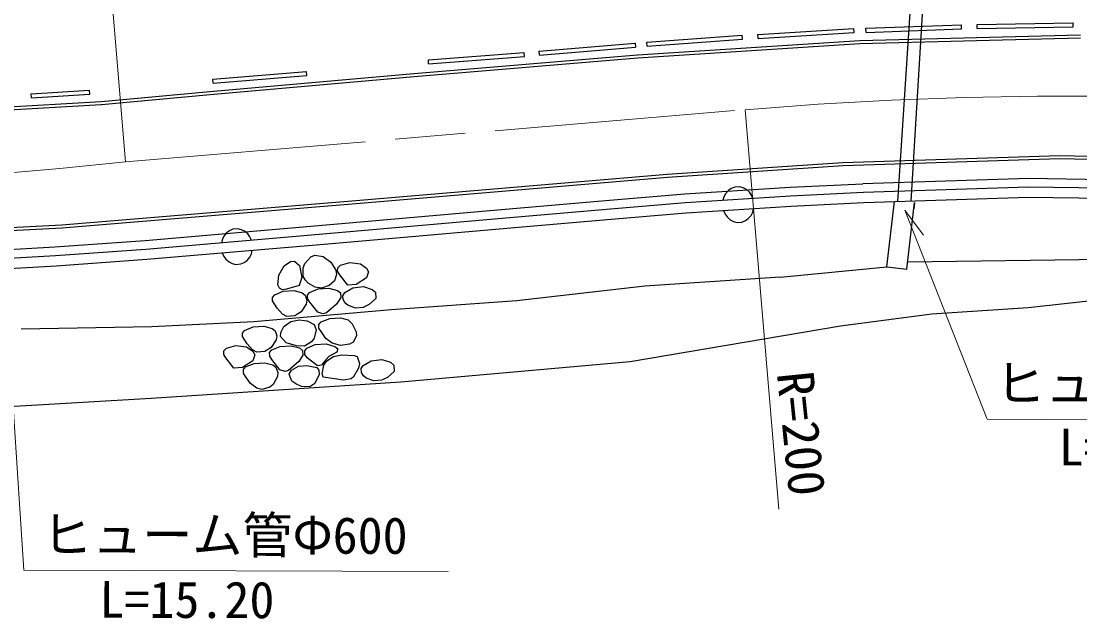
# Model space of a CAD drawing. Units: millimetres, scale not verified. Extents: x 40000 to 680000, y 20000 to 380000.
# Drawn here: x 301264 to 354097, y 271181 to 301007 of the extents above; entities that cross this region are included whole.
import ezdxf
from ezdxf.enums import TextEntityAlignment as Align

# ---------------------------------------------------------------- set-up
doc = ezdxf.new("R2010")
doc.units = ezdxf.units.MM
doc.header["$LTSCALE"] = 1000
doc.linetypes.add('CHAIN', pattern=[18.5, 12, -1.5, 3.5, -1.5])
for name, color, linetype, lineweight in [('M-BGD', 7, 'Continuous', 25), ('M-BMK', 2, 'CHAIN', 13), ('M-STR-HTXT', 7, 'Continuous', 13)]:
    doc.layers.add(name, color=color, linetype=linetype, lineweight=lineweight)
doc.styles.add('ＭＳ ゴシック', font='')
doc.styles.get('ＭＳ ゴシック').set_extended_font_data('MS Gothic')

msp = doc.modelspace()

# ---------------------------------------------------------------- linework, layer by layer
at = {"layer": 'M-BGD'}
for p, q in [((345900, 305814), (345005, 292009)), ((346499, 305849), (345665, 292031)), ((338027, 300349), (342823, 300639)), ((342835, 300439), (342823, 300639)), ((343420, 300650), (348189, 300819)), ((343427, 300450), (343420, 300650)), ((348197, 300619), (348189, 300819)), ((348976, 300848), (353767, 300917)), ((348979, 300648), (348976, 300848)), ((348979, 300648), (353769, 300717)), ((353769, 300717), (353767, 300917)), ((332491, 299959), (337253, 300305)), ((332506, 299759), (337267, 300105)), ((337267, 300105), (337253, 300305)), ((338039, 300149), (338027, 300349)), ((338039, 300149), (342835, 300439)), ((354132, 300309), (343111, 300022)), ((354132, 300159), (343118, 299872)), ((343427, 300450), (348197, 300619)), ((327116, 299512), (331900, 299903)), ((327132, 299313), (331916, 299704)), ((331900, 299903), (331916, 299704)), ((343111, 300022), (332029, 299310)), ((343118, 299872), (332041, 299161)), ((332506, 299759), (332491, 299959)), ((332029, 299310), (320868, 298374)), ((332041, 299161), (320881, 298225)), ((321585, 299076), (326362, 299449)), ((321600, 298877), (321585, 299076)), ((321600, 298877), (326378, 299250)), ((326378, 299250), (326362, 299449)), ((327132, 299313), (327116, 299512)), ((320868, 298374), (310678, 297485)), ((320881, 298225), (310691, 297336)), ((310833, 298116), (315509, 298499)), ((310849, 297917), (310833, 298116)), ((310849, 297917), (315525, 298299)), ((315525, 298299), (315509, 298499)), ((301769, 297387), (304672, 297570)), ((304685, 297370), (304672, 297570)), ((310678, 297485), (305251, 296985)), ((305251, 296985), (296299, 296449)), ((301781, 297188), (301769, 297387)), ((301781, 297188), (304685, 297370)), ((310691, 297336), (305265, 296836)), ((305260, 296835), (296306, 296299)), ((342273, 293958), (353092, 294297)), ((353092, 294297), (359825, 294181)), ((333508, 293364), (342273, 293958)), ((333519, 293214), (342281, 293808)), ((342281, 293808), (353093, 294147)), ((353093, 294147), (359819, 294031)), ((318169, 292071), (333508, 293364)), ((318182, 291921), (333519, 293214)), ((334384, 292384), (339634, 292720)), ((336877, 292724), (336701, 292653)), ((337117, 292739), (336877, 292724)), ((337300, 292691), (337117, 292739)), ((339634, 292720), (343274, 292882)), ((351555, 293148), (343274, 292882)), ((351532, 292728), (343298, 292451)), ((360297, 292603), (351532, 292728)), ((360377, 293010), (351555, 293148)), ((330629, 292072), (334384, 292384)), ((339657, 292271), (334417, 291935)), ((336337, 292238), (336289, 292055)), ((336417, 292394), (336337, 292238)), ((336557, 292553), (336417, 292394)), ((336701, 292653), (336557, 292553)), ((337456, 292611), (337300, 292691)), ((337615, 292471), (337456, 292611)), ((337714, 292327), (337615, 292471)), ((337786, 292151), (337714, 292327)), ((343298, 292451), (339657, 292271)), ((343319, 291952), (351537, 292228)), ((351537, 292228), (360277, 292103)), ((303296, 290843), (318169, 292071)), ((303306, 290693), (318182, 291921)), ((325420, 291624), (330629, 292072)), ((334417, 291935), (330667, 291624)), ((334454, 291436), (339686, 291771)), ((337770, 291468), (337818, 291652)), ((339686, 291771), (343319, 291952)), ((344472, 288751), (344845, 292003)), ((345465, 288637), (345847, 291966)), ((345847, 291966), (345814, 291648)), ((316483, 290842), (325420, 291624)), ((325459, 291176), (316522, 290393)), ((330667, 291624), (325459, 291176)), ((325502, 290677), (330709, 291126)), ((330709, 291126), (334454, 291436)), ((336321, 291556), (336393, 291380)), ((336393, 291380), (336492, 291236)), ((336492, 291236), (336651, 291096)), ((337406, 291054), (337550, 291154)), ((337550, 291154), (337690, 291313)), ((337690, 291313), (337770, 291468)), ((291854, 290279), (303296, 290843)), ((291857, 290129), (303306, 290693)), ((307457, 290069), (316483, 290842)), ((311834, 290624), (311660, 290549)), ((312073, 290645), (311834, 290624)), ((312258, 290600), (312073, 290645)), ((312415, 290523), (312258, 290600)), ((316565, 289895), (325502, 290677)), ((336651, 291096), (336807, 291016)), ((336807, 291016), (336990, 290967)), ((336990, 290967), (337230, 290983)), ((337230, 290983), (337406, 291054)), ((302946, 289742), (307457, 290069)), ((316522, 290393), (307493, 289620)), ((311304, 290127), (311260, 289943)), ((311381, 290284), (311304, 290127)), ((311518, 290447), (311381, 290284)), ((311660, 290549), (311518, 290447)), ((312577, 290387), (312415, 290523)), ((312679, 290245), (312577, 290387)), ((312755, 290071), (312679, 290245)), ((298318, 289489), (302946, 289742)), ((307493, 289620), (302974, 289293)), ((307532, 289122), (316565, 289895)), ((312751, 289388), (312796, 289572)), ((302974, 289293), (298339, 289039)), ((303006, 288794), (307532, 289122)), ((311301, 289444), (311376, 289270)), ((311376, 289270), (311479, 289128)), ((311479, 289128), (311641, 288992)), ((312396, 288966), (312538, 289069)), ((312538, 289069), (312675, 289231)), ((312675, 289231), (312751, 289388)), ((314386, 288803), (314702, 289005)), ((314702, 289005), (314912, 289023)), ((314912, 289023), (315153, 288820)), ((315416, 288912), (315714, 289248)), ((315714, 289248), (315919, 289333)), ((315919, 289333), (316340, 289270)), ((316340, 289270), (316721, 288981)), ((357507, 289135), (345504, 288975)), ((298363, 288540), (303006, 288794)), ((311641, 288992), (311798, 288915)), ((311798, 288915), (311983, 288870)), ((311983, 288870), (312222, 288891)), ((312222, 288891), (312396, 288966)), ((314126, 288329), (314386, 288803)), ((315153, 288820), (315264, 288221)), ((315331, 288697), (315416, 288912)), ((315335, 288272), (315331, 288697)), ((316721, 288981), (316960, 288576)), ((316960, 288576), (316994, 288364)), ((317054, 288527), (317064, 288701)), ((317164, 288354), (317054, 288527)), ((317064, 288701), (317194, 288828)), ((317194, 288828), (317661, 288967)), ((317661, 288967), (318198, 288903)), ((318198, 288903), (318503, 288686)), ((318599, 288498), (318501, 288198)), ((318503, 288686), (318599, 288498)), ((339149, 288230), (344472, 288751)), ((344472, 288751), (345465, 288637)), ((314080, 287844), (314126, 288329)), ((315264, 288221), (315144, 287812)), ((315452, 288080), (315335, 288272)), ((315592, 287932), (315452, 288080)), ((316898, 288056), (316637, 287811)), ((316994, 288364), (316898, 288056)), ((317562, 287830), (317164, 288354)), ((318501, 288198), (317986, 287871)), ((339149, 288230), (332387, 287789)), ((313920, 287356), (314346, 287533)), ((314149, 287676), (314080, 287844)), ((314307, 287602), (314149, 287676)), ((314508, 287639), (314307, 287602)), ((314346, 287533), (314884, 287565)), ((315144, 287812), (314508, 287639)), ((314884, 287565), (315288, 287456)), ((315288, 287456), (315440, 287333)), ((315555, 287339), (315660, 287470)), ((315944, 287725), (315592, 287932)), ((315660, 287470), (316080, 287646)), ((316250, 287686), (315944, 287725)), ((316080, 287646), (316623, 287679)), ((316637, 287811), (316250, 287686)), ((316623, 287679), (317046, 287570)), ((317046, 287570), (317196, 287448)), ((317196, 287448), (317217, 287209)), ((317322, 287308), (317422, 287465)), ((317422, 287465), (317822, 287696)), ((317986, 287871), (317562, 287830)), ((317822, 287696), (318342, 287761)), ((318342, 287761), (318786, 287622)), ((318786, 287622), (318939, 287479)), ((318939, 287479), (318957, 287163)), ((332387, 287789), (326004, 287054)), ((313812, 287223), (313920, 287356)), ((313814, 287047), (313812, 287223)), ((313924, 286875), (313814, 287047)), ((315440, 287333), (315527, 287084)), ((315527, 287084), (315491, 286882)), ((315560, 287162), (315555, 287339)), ((315669, 286990), (315560, 287162)), ((316067, 286483), (315669, 286990)), ((317007, 286891), (316497, 286446)), ((317217, 287209), (317007, 286891)), ((317326, 287112), (317322, 287308)), ((317436, 286942), (317326, 287112)), ((317564, 286829), (317436, 286942)), ((318957, 287163), (318636, 286864)), ((326004, 287054), (319735, 286593)), ((351520, 286724), (357126, 287340)), ((319735, 286593), (312878, 286002)), ((314047, 286689), (313923, 286875)), ((314312, 286382), (314047, 286689)), ((314528, 286276), (314312, 286382)), ((315240, 286502), (314927, 286302)), ((315491, 286882), (315240, 286502)), ((316324, 286399), (316067, 286483)), ((316497, 286446), (316324, 286399)), ((317945, 286692), (317564, 286829)), ((318324, 286720), (317945, 286692)), ((318636, 286864), (318324, 286720)), ((342152, 285796), (346709, 286401)), ((346709, 286401), (351520, 286724)), ((312878, 286002), (307792, 285758)), ((314376, 285771), (314714, 286015)), ((314927, 286302), (314528, 286276)), ((314714, 286015), (315142, 286110)), ((315142, 286110), (315532, 286060)), ((315532, 286060), (315893, 285862)), ((315893, 285862), (315994, 285605)), ((316122, 285863), (316234, 285995)), ((316122, 285686), (316122, 285863)), ((316234, 285995), (316667, 286171)), ((316667, 286171), (317199, 286203)), ((317199, 286203), (317578, 286096)), ((317578, 286096), (317789, 285905)), ((317789, 285905), (317982, 285511)), ((307792, 285758), (301263, 285631)), ((312308, 285440), (312416, 285573)), ((312310, 285263), (312308, 285440)), ((312416, 285573), (312842, 285750)), ((312842, 285750), (313380, 285781)), ((313380, 285781), (313784, 285672)), ((313784, 285672), (313936, 285550)), ((313936, 285550), (314023, 285300)), ((314023, 285300), (313987, 285099)), ((314208, 285276), (314219, 285473)), ((314219, 285473), (314376, 285771)), ((315994, 285605), (315887, 285185)), ((316231, 285515), (316122, 285686)), ((316474, 285175), (316231, 285515)), ((317999, 285305), (317831, 284983)), ((317982, 285511), (317999, 285305)), ((331653, 284027), (342152, 285796)), ((311512, 284681), (311979, 284819)), ((311979, 284819), (312516, 284756)), ((312419, 285091), (312310, 285263)), ((312543, 284906), (312419, 285091)), ((312808, 284599), (312543, 284906)), ((313987, 285099), (313736, 284718)), ((313768, 284601), (314188, 284777)), ((314188, 284777), (314731, 284810)), ((314493, 284955), (314208, 285276)), ((315001, 284806), (314493, 284955)), ((314731, 284810), (315154, 284700)), ((315411, 284794), (315001, 284806)), ((315752, 284999), (315411, 284794)), ((315520, 284695), (315937, 284876)), ((315887, 285185), (315752, 284999)), ((315937, 284876), (316480, 284901)), ((316786, 284931), (316474, 285175)), ((316480, 284901), (316918, 284769)), ((317207, 284829), (316786, 284931)), ((317654, 284886), (317207, 284829)), ((317831, 284983), (317654, 284886)), ((311373, 284379), (311383, 284554)), ((311482, 284207), (311373, 284379)), ((311383, 284554), (311512, 284681)), ((312516, 284756), (312821, 284538)), ((313024, 284493), (312808, 284599)), ((312917, 284350), (312819, 284050)), ((312821, 284538), (312917, 284350)), ((313423, 284519), (313024, 284493)), ((313736, 284718), (313423, 284519)), ((313663, 284469), (313768, 284601)), ((313668, 284293), (313663, 284469)), ((313777, 284121), (313668, 284293)), ((315326, 284339), (315115, 284022)), ((315154, 284700), (315304, 284578)), ((315304, 284578), (315326, 284339)), ((315416, 284559), (315520, 284695)), ((315418, 284377), (315416, 284559)), ((315529, 284205), (315418, 284377)), ((316623, 284265), (316365, 283987)), ((316523, 284056), (316859, 284273)), ((317022, 284490), (316623, 284265)), ((316859, 284273), (317275, 284357)), ((316918, 284769), (317066, 284649)), ((317066, 284649), (317022, 284490)), ((317275, 284357), (317883, 284329)), ((317883, 284329), (318026, 284268)), ((318026, 284268), (318145, 283916)), ((311880, 283682), (311482, 284207)), ((312305, 283724), (311880, 283682)), ((312819, 284050), (312305, 283724)), ((312355, 283621), (312464, 283753)), ((312464, 283753), (312891, 283931)), ((312891, 283931), (313428, 283962)), ((313428, 283962), (313829, 283854)), ((314175, 283613), (313777, 284121)), ((313829, 283854), (313981, 283732)), ((313981, 283732), (314080, 283476)), ((315115, 284022), (314605, 283576)), ((314760, 283587), (315104, 283790)), ((315104, 283790), (315520, 283828)), ((315520, 283828), (316014, 283731)), ((316055, 283799), (315529, 284205)), ((316014, 283731), (316122, 283587)), ((316254, 283836), (316055, 283799)), ((316365, 283987), (316254, 283836)), ((316280, 283409), (316373, 283836)), ((316373, 283836), (316523, 284056)), ((318145, 283916), (318098, 283685)), ((318238, 283674), (318338, 283831)), ((318338, 283831), (318737, 284062)), ((318737, 284062), (319258, 284127)), ((319258, 284127), (319701, 283988)), ((319701, 283988), (319854, 283845)), ((319854, 283845), (319872, 283529)), ((320219, 283006), (331653, 284027)), ((312358, 283444), (312355, 283621)), ((312467, 283272), (312358, 283444)), ((312714, 282925), (312467, 283272)), ((314060, 283267), (313840, 282872)), ((314080, 283476), (314060, 283267)), ((314433, 283529), (314175, 283613)), ((314605, 283576), (314433, 283529)), ((314637, 283384), (314638, 283388)), ((314777, 283041), (314637, 283384)), ((314638, 283389), (314760, 283587)), ((316132, 283374), (315927, 282929)), ((316122, 283587), (316132, 283374)), ((316338, 283239), (316280, 283409)), ((317353, 283089), (316338, 283239)), ((317854, 283263), (317728, 283160)), ((318098, 283685), (317854, 283263)), ((318242, 283478), (318238, 283674)), ((318351, 283308), (318242, 283478)), ((318479, 283194), (318351, 283308)), ((318860, 283058), (318479, 283194)), ((319551, 283230), (319240, 283086)), ((319872, 283529), (319551, 283230)), ((307752, 282194), (320219, 283006)), ((313022, 282689), (312714, 282925)), ((313275, 282631), (313022, 282689)), ((313678, 282738), (313275, 282631)), ((313840, 282872), (313678, 282738)), ((314968, 282903), (314777, 283041)), ((315257, 282782), (314968, 282903)), ((315670, 282755), (315257, 282782)), ((315927, 282929), (315670, 282755)), ((317728, 283160), (317353, 283089)), ((319240, 283086), (318860, 283058)), ((297749, 281612), (307752, 282194))]:
    msp.add_line(p, q, dxfattribs=at)
at = {"layer": 'M-BMK'}
msp.add_line((306477, 293986), (337403, 296587), dxfattribs=at)
for points in [[(395491, 292783), (391916, 293527), (388328, 294204), (384727, 294814), (381116, 295357), (377495, 295832), (373867, 296240), (370231, 296580), (366589, 296853), (362943, 297058), (359294, 297194), (355643, 297263), (351991, 297264), (348340, 297197), (344691, 297061), (341045, 296858), (337403, 296587)], [(266964, 294217), (270243, 293840), (273529, 293527), (276820, 293280), (280115, 293098), (283414, 292981), (286714, 292929), (290014, 292942), (293314, 293021), (296611, 293165), (299905, 293374), (303194, 293647), (306477, 293986)]]:
    msp.add_lwpolyline(points, dxfattribs=at)
at = {"layer": 'M-STR-HTXT'}
for p, q in [((304801, 313916), (306477, 293986)), ((337403, 296587), (339079, 276658)), ((345362, 291567), (346303, 290326)), ((345362, 291567), (349477, 281143)), ((300442, 288168), (301404, 273604)), ((349477, 281143), (367916, 281046)), ((301404, 273604), (322573, 273538))]:
    msp.add_line(p, q, dxfattribs=at)

# ---------------------------------------------------------------- texts
at = {"layer": 'M-STR-HTXT', "style": 'ＭＳ ゴシック'}
for s, rotation, p in [('ヒューム管Φ600', 359.82, (349870, 281473)), ('R=200', 275.82, (338427, 283383)), ('L=18.00', 359.82, (353038, 278286)), ('ヒューム管Φ600', 359.82, (302301, 273927)), ('L=15.20', 359.82, (305169, 270687))]:
    msp.add_text(s, height=1833, rotation=rotation, dxfattribs=at).set_placement(p, align=Align.BOTTOM_LEFT)

doc.saveas('drawing.dxf')
